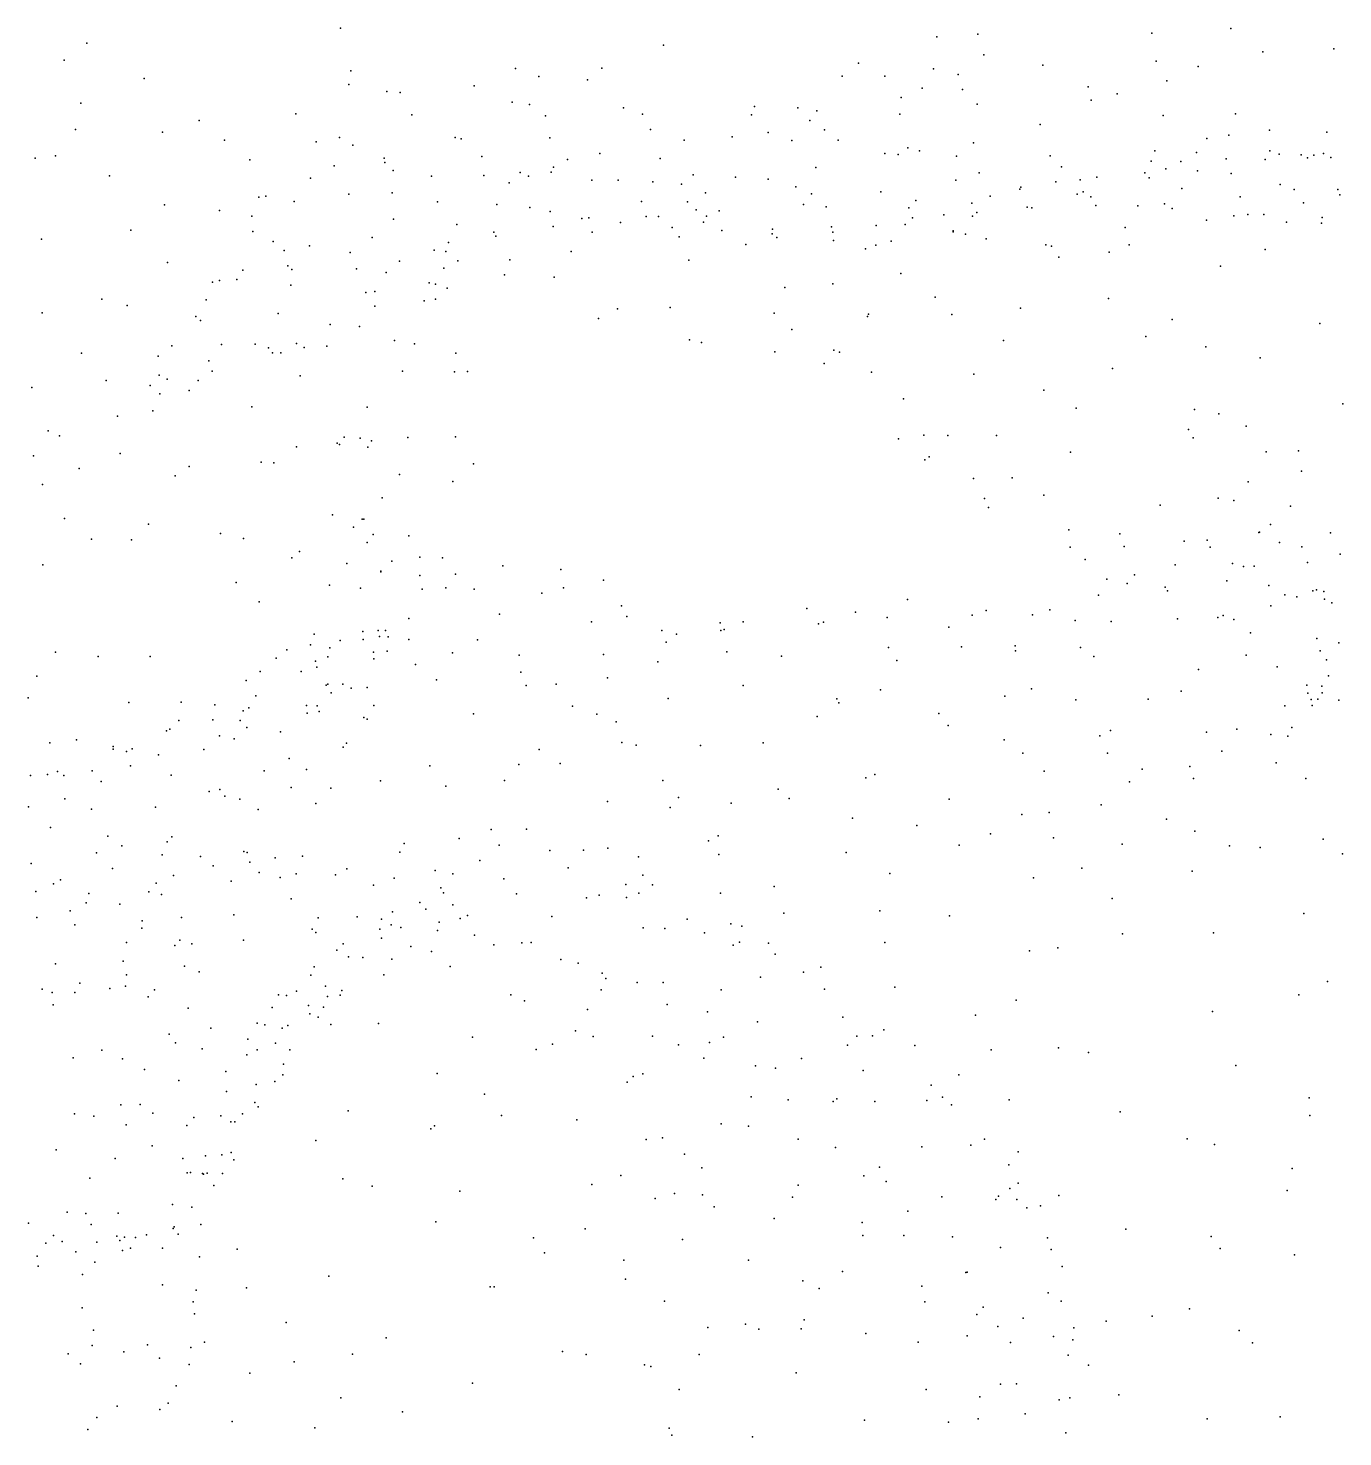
# Model space of a CAD drawing. Header units: metres. Extents: x -25 to 25, y -27.8 to 27.8.
# Drawn here: x -0.19 to 3.051, y 20.86 to 24.333 of the extents above; entities that cross this region are included whole.
import ezdxf

# ---------------------------------------------------------------- set-up
doc = ezdxf.new("R2010")
doc.units = ezdxf.units.M

msp = doc.modelspace()

# ---------------------------------------------------------------- linework, layer by layer
for p in [(0.5801, 24.3331, 2.8455), (2.151, 24.318, 1.2012), (2.5805, 24.3211, -3.008), (2.7751, 24.332, 3.1676), (-0.0454, 24.2965, 3.0399), (1.3764, 24.2911, -2.3074), (2.0501, 24.3117, 1.0587), (3.0292, 24.282, 2.9768), (-0.1013, 24.2544, 3.1863), (1.8569, 24.2465, 0.9123), (2.1656, 24.2671, 3.2826), (2.5911, 24.2519, 3.2112), (2.854, 24.2746, -3.1363), (0.096, 24.2089, 3.0471), (0.6055, 24.2281, -1.8521), (1.0109, 24.2338, 0.427), (1.069, 24.2138, 2.635), (1.2244, 24.2344, 2.6838), (1.817, 24.2146, 3.1164), (1.9215, 24.2149, 1.1784), (2.042, 24.233, 1.3242), (2.1026, 24.219, -2.8311), (2.3112, 24.2419, 0.9891), (2.6943, 24.2384, -3.1048), (0.6007, 24.1942, 2.7292), (0.694, 24.1768, 0.6732), (0.7268, 24.1749, 0.3918), (0.9091, 24.191, 2.6319), (1.1885, 24.2058, 0.6147), (2.0139, 24.1855, 3.1806), (2.1133, 24.1817, 1.4777), (2.4235, 24.1886, -3.0442), (2.6169, 24.2033, 1.1944), (-0.0601, 24.1481, 3.3216), (1.0032, 24.151, 0.793), (1.0461, 24.1446, 0.2937), (1.6007, 24.1396, 0.9131), (1.9618, 24.1619, 0.7493), (2.1491, 24.1461, 0.7768), (2.4305, 24.1559, 3.1945), (2.4946, 24.1712, 0.9597), (0.2314, 24.1053, -1.7654), (0.4693, 24.1216, -1.7954), (0.7554, 24.1195, 0.867), (1.0855, 24.1167, -2.0848), (1.2774, 24.1364, 0.76), (1.3243, 24.1213, -2.2521), (1.5934, 24.1193, -2.391), (1.7071, 24.1367, 1.0374), (1.7366, 24.1058, 2.9052), (1.7543, 24.1294, 0.6774), (1.9585, 24.1209, 1.4322), (2.6081, 24.1177, 1.4185), (2.7865, 24.1221, 1.0695), (-0.0738, 24.0835, 3.4676), (0.1413, 24.0767, 3.2329), (1.3442, 24.083, 2.555), (1.6338, 24.0757, 2.7521), (1.7727, 24.0824, -2.5275), (2.3047, 24.0956, 0.7652), (2.7703, 24.0696, -3.2032), (2.8702, 24.0819, 0.9313), (3.0117, 24.0764, 0.821), (0.2942, 24.0571, 3.0179), (0.5202, 24.0525, 0.5128), (0.5771, 24.0638, 0.8218), (0.6104, 24.0448, 0.2257), (0.8625, 24.0633, -1.88), (0.8771, 24.0599, 0.963), (1.0962, 24.0629, 2.4532), (1.4271, 24.0573, 0.9652), (1.5451, 24.0655, 0.5339), (1.6922, 24.0558, 1.1948), (1.8068, 24.0572, 1.3753), (1.9788, 24.0378, 0.5597), (2.1408, 24.05, 0.6432), (2.7158, 24.061, 0.7858), (-0.1726, 24.0124, -1.66), (-0.1228, 24.0186, 3.602), (0.3566, 24.0082, -1.7315), (0.6873, 24.0124, -1.7435), (0.6888, 24.0023, 1.0295), (0.928, 24.0167, -0.0038), (1.1396, 24.0092, 1.0309), (1.219, 24.0245, 0.2527), (1.3678, 24.0115, 2.416), (1.9215, 24.0241, 1.5993), (1.9544, 24.0217, 2.9433), (2.0073, 24.0308, -2.8451), (2.0983, 24.0172, 1.7454), (2.3297, 24.018, -3.0905), (2.5783, 24.0054, -3.1774), (2.5872, 24.0308, 1.5917), (2.6514, 24.0041, -0.035), (2.69, 24.0262, -0.2119), (2.7637, 24.0109, 0.083), (2.8595, 24.0097, 2.8427), (2.8709, 24.031, 0.5873), (2.8938, 24.0223, -0.0985), (2.9487, 24.0207, 0.4307), (2.9639, 24.0138, 2.727), (2.9794, 24.0199, 0.1058), (3.0037, 24.0239, 1.0916), (3.0211, 24.0141, 0.2629), (0.0103, 23.969, 3.535), (0.5638, 23.9941, 2.7269), (0.7094, 23.9818, 2.5544), (0.8042, 23.9679, 1.1515), (0.9332, 23.97, 2.3355), (1.023, 23.977, -0.2189), (1.0432, 23.9686, -0.3893), (1.0988, 23.9779, 2.2888), (1.1047, 23.99, 0.0305), (1.4493, 23.9718, 1.2021), (1.5533, 23.9656, 1.3287), (1.7521, 23.9892, 2.6707), (2.1544, 23.9763, -2.9979), (2.3576, 23.9912, 0.5716), (2.4444, 23.9659, -0.1228), (2.5625, 23.9761, -0.3863), (2.5733, 23.9645, 0.2421), (2.6144, 23.9861, 2.9867), (2.6929, 23.9816, 0.4489), (2.776, 23.9745, 1.5057), (0.5062, 23.9631, -1.7009), (0.9958, 23.9514, 1.1857), (1.1995, 23.9582, -0.6307), (1.2643, 23.9582, 1.1776), (1.3501, 23.9544, 2.2185), (1.4209, 23.9488, -2.2383), (1.6339, 23.9607, 1.4905), (1.7021, 23.9419, -2.4518), (2.0966, 23.9584, 1.9178), (2.255, 23.9363, 2.9542), (2.2575, 23.9408, 1.9519), (2.3434, 23.9543, -0.3005), (2.4033, 23.9593, 0.4212), (2.6541, 23.9377, 1.8084), (2.8964, 23.9476, 1.3945), (2.9307, 23.935, 2.5079), (3.039, 23.9356, 2.3534), (0.146, 23.8975, 3.4774), (0.3785, 23.9166, 3.0905), (0.3954, 23.9187, 0.4315), (0.4653, 23.9057, 0.7972), (0.6007, 23.9242, -0.0207), (0.7072, 23.9274, -0.1472), (0.8192, 23.9053, -0.3534), (0.9649, 23.8986, -0.6683), (1.3221, 23.9055, -0.4973), (1.4356, 23.9046, 2.0726), (1.4794, 23.9271, 0.3133), (1.7211, 23.8987, 2.0049), (1.7409, 23.9243, 2.4017), (1.912, 23.9295, 1.9486), (1.998, 23.9079, 0.3443), (2.1362, 23.9013, -0.6238), (2.1812, 23.9187, 0.3162), (2.3962, 23.924, 0.0675), (2.4107, 23.9296, 2.9551), (2.4297, 23.9172, -0.502), (2.4424, 23.8955, 2.021), (2.5458, 23.8954, 2.8796), (2.6117, 23.9004, 1.9551), (2.7976, 23.917, 2.7185), (2.9543, 23.9026, -0.2906), (3.044, 23.9225, -3.376), (0.2816, 23.8833, 3.3068), (0.3609, 23.8692, -1.6397), (0.7102, 23.8624, 1.2239), (1.0469, 23.8909, 2.094), (1.0969, 23.8808, -0.7829), (1.1752, 23.8635, 1.4335), (1.192, 23.8654, -2.0128), (1.3333, 23.8687, -0.7511), (1.3639, 23.8688, 0.0574), (1.4565, 23.8852, 1.5538), (1.4822, 23.8698, -0.6376), (1.5134, 23.883, 1.8021), (1.7769, 23.8924, 2.2262), (1.9809, 23.8902, 2.648), (1.9903, 23.8651, -0.7062), (2.0676, 23.8728, -0.4375), (2.1382, 23.8697, -0.2715), (2.1483, 23.879, 2.098), (2.2726, 23.8916, -0.0834), (2.2845, 23.8902, -0.6676), (2.6302, 23.8887, -0.4986), (2.7819, 23.8704, 2.566), (2.8165, 23.8741, 2.2846), (2.8563, 23.8733, 1.8991), (2.9997, 23.8665, 2.1224), (0.0632, 23.8348, -1.6189), (0.3637, 23.8315, 0.1872), (0.8665, 23.8494, 1.4201), (0.958, 23.83, 1.9292), (1.1043, 23.844, 1.8105), (1.2004, 23.83, -0.9224), (1.2704, 23.8543, 1.5702), (1.3975, 23.8415, -0.2246), (1.4744, 23.8547, -0.4439), (1.5203, 23.8341, 0.1455), (1.6443, 23.826, -0.7187), (1.6445, 23.8378, -2.3072), (1.7907, 23.8429, -0.6461), (1.7936, 23.8304, -2.5542), (1.9004, 23.8464, -0.5281), (1.9722, 23.8491, -2.8525), (2.0902, 23.8337, -2.9742), (2.0904, 23.8311, -0.0712), (2.1208, 23.8256, 2.3587), (2.5142, 23.8418, 2.1541), (2.7149, 23.8598, 2.1165), (2.9125, 23.8544, 1.6903), (2.9981, 23.8524, 1.4889), (-0.157, 23.8131, -1.5846), (0.414, 23.8071, 0.5843), (0.5032, 23.7961, 2.9958), (0.6575, 23.8167, 2.73), (0.8457, 23.8045, 1.606), (0.963, 23.82, -0.8703), (1.4149, 23.8188, -2.1262), (1.5795, 23.8, -0.8594), (1.6556, 23.8171, -0.4127), (1.7953, 23.8096, -0.8483), (1.8998, 23.7979, -0.1699), (1.9373, 23.8077, 0.0676), (2.1715, 23.8133, 2.5483), (2.3189, 23.7987, -3.1308), (2.3331, 23.7953, 2.4501), (2.5241, 23.7987, 2.6054), (0.4408, 23.7847, 3.1474), (0.6034, 23.7797, -0.3756), (0.7256, 23.7589, 1.5119), (0.8105, 23.7861, 2.4183), (0.8393, 23.7821, -0.7824), (0.8689, 23.7596, -1.5072), (0.9972, 23.762, -1.0924), (1.1483, 23.7822, -1.8778), (1.4388, 23.7608, -0.9653), (1.8742, 23.7894, -2.695), (2.3511, 23.7686, -0.8553), (2.475, 23.7806, -0.7302), (2.8593, 23.7878, -0.4675), (0.1533, 23.7556, 3.6746), (0.3394, 23.7365, -0.0432), (0.4496, 23.7471, 0.7495), (0.4602, 23.7378, -1.5222), (0.6189, 23.7401, -1.459), (0.6922, 23.7308, -0.654), (0.8349, 23.7417, 2.0951), (0.984, 23.7249, -1.3745), (1.9612, 23.7286, -1.0473), (2.7491, 23.7466, -3.2981), (0.2641, 23.7065, 3.575), (0.2815, 23.7113, 0.2544), (0.3245, 23.7133, 0.4528), (0.4577, 23.6998, -0.3145), (0.7982, 23.7055, -0.9901), (0.8143, 23.7018, -1.2741), (0.8427, 23.6921, 2.2608), (1.107, 23.7189, -1.7394), (1.6753, 23.6937, -2.2262), (1.7938, 23.7029, -1.0547), (-0.0088, 23.6653, 3.9243), (0.249, 23.6631, -1.4912), (0.6426, 23.6812, 2.8668), (0.6646, 23.6842, 1.3776), (0.7858, 23.6607, 2.5758), (0.814, 23.665, 1.9558), (2.0459, 23.6696, -2.9287), (2.4729, 23.6664, -0.9368), (-0.1554, 23.6313, 4.0284), (0.0539, 23.6492, -1.4724), (0.2234, 23.6225, 0.0195), (0.4265, 23.6295, -0.48), (0.6648, 23.6481, -0.8876), (1.2161, 23.6175, -1.5876), (1.2631, 23.6408, -1.2498), (1.3922, 23.644, -1.9013), (1.6493, 23.6304, -1.169), (1.8793, 23.6222, -1.211), (1.8816, 23.628, -2.6558), (2.0874, 23.6274, -1.2101), (2.256, 23.6427, -1.1707), (0.235, 23.6126, 3.7579), (0.5543, 23.6025, -1.2687), (0.6268, 23.5978, 1.2332), (1.6922, 23.5898, -2.0818), (2.6301, 23.6149, -0.8346), (2.9945, 23.6051, -0.4748), (0.1643, 23.5497, -1.3086), (0.2864, 23.5531, -0.3981), (0.3694, 23.5541, 3.6215), (0.4711, 23.5557, -0.7961), (0.5465, 23.549, 3.1276), (0.7131, 23.5632, 1.6875), (0.7625, 23.5547, 1.8502), (1.44, 23.5649, -1.4063), (1.47, 23.5578, -1.6754), (2.2146, 23.5632, -1.3311), (2.565, 23.5729, -3.2018), (-0.0585, 23.5319, -1.3219), (0.1303, 23.5246, 3.9696), (0.2549, 23.5129, 0.3116), (0.402, 23.5453, -1.1742), (0.4123, 23.5328, 0.5896), (0.4329, 23.5323, -0.9623), (0.4905, 23.5454, 0.7563), (0.8644, 23.5319, 2.5082), (1.6506, 23.5354, -1.7766), (1.7962, 23.5393, -1.4472), (1.8098, 23.534, -2.2638), (2.7136, 23.5472, -3.2802), (2.8476, 23.5207, -0.724), (0.2638, 23.4871, 3.8931), (0.7323, 23.4876, 2.8152), (0.8609, 23.4862, 2.086), (0.8928, 23.4863, 2.2533), (1.7721, 23.506, -1.9058), (1.8893, 23.485, -2.5352), (2.1412, 23.4804, -2.9381), (2.4832, 23.4939, -1.3555), (-0.181, 23.447, -1.2728), (0.0017, 23.4646, 4.0898), (0.1106, 23.4523, -0.0836), (0.1324, 23.4772, -0.2395), (0.1526, 23.4678, -1.1255), (0.2291, 23.4648, -0.6664), (0.4803, 23.4756, 3.4794), (0.1343, 23.4314, -0.5145), (0.2068, 23.4396, -0.8695), (1.9676, 23.4194, -1.7911), (2.314, 23.4404, -1.4978), (0.0301, 23.3768, -0.8425), (0.1173, 23.39, 0.0882), (0.3615, 23.3993, 0.5054), (0.6454, 23.3983, 1.2645), (2.3935, 23.3963, -3.0637), (2.685, 23.3928, -1.292), (2.7449, 23.3825, -1.1351), (3.051, 23.4073, -0.5042), (-0.1406, 23.3407, -0.9421), (2.6706, 23.3439, -1.4564), (2.8128, 23.352, -3.3267), (-0.1132, 23.3277, 4.2442), (0.5712, 23.3097, 3.3697), (0.5771, 23.3064, 0.8227), (0.5888, 23.3249, 3.2064), (0.6287, 23.3223, 0.9735), (0.6566, 23.3155, 1.1317), (0.746, 23.3237, 2.8214), (0.8632, 23.3258, 2.0557), (1.9556, 23.321, -2.3015), (2.0178, 23.3298, -1.9831), (2.0771, 23.3289, -2.7273), (2.1969, 23.3286, -1.7504), (2.6823, 23.3233, -3.1994), (-0.1774, 23.2783, -0.764), (0.0368, 23.2841, -0.0642), (0.4711, 23.3008, 3.8709), (0.6469, 23.3, 1.4199), (2.0308, 23.2759, -2.5197), (2.3793, 23.2881, -1.6964), (2.8624, 23.2889, -1.011), (2.9414, 23.2914, -3.4248), (-0.0647, 23.2471, -0.3837), (0.2071, 23.252, 0.3149), (0.3844, 23.2631, 3.9982), (0.4153, 23.2617, 0.5683), (0.9074, 23.259, 2.3311), (2.0205, 23.2687, -2.1387), (2.9488, 23.2405, -0.8208), (-0.1547, 23.2079, -0.5891), (0.1725, 23.2293, 4.1746), (0.7255, 23.2327, 1.8078), (0.8564, 23.2156, 2.5956), (2.1402, 23.2231, -2.0201), (2.2354, 23.2243, -1.8777), (2.8174, 23.2149, -1.4298), (0.6829, 23.1755, 2.9398), (2.1677, 23.1735, -2.5247), (2.3139, 23.1817, -2.7957), (2.7435, 23.1746, -3.1909), (2.7826, 23.1689, -1.6056), (0.56, 23.1335, 3.8858), (2.1771, 23.1514, -2.2772), (2.6009, 23.1572, -3.0232), (2.9224, 23.1548, -1.0947), (-0.1003, 23.1245, -0.2492), (0.1063, 23.1102, 0.2701), (0.6115, 23.1024, 1.5493), (0.6333, 23.1226, 1.378), (0.6373, 23.1228, 3.1694), (2.3758, 23.0966, -2.6528), (2.8727, 23.1095, -3.313), (-0.0339, 23.073, 0.0269), (0.0647, 23.0716, 4.2886), (0.2837, 23.0871, 0.4656), (0.3404, 23.0748, 4.1555), (0.6459, 23.0646, 1.7438), (0.6602, 23.0846, 1.1125), (0.7485, 23.0816, 1.9327), (2.5013, 23.0867, -2.7947), (2.6602, 23.0679, -1.9625), (2.7163, 23.0711, 0.7897), (2.8437, 23.0895, -1.7908), (2.8458, 23.0907, 0.9256), (2.895, 23.0654, 0.59), (3.0209, 23.0887, -0.7276), (0.4596, 23.0275, 4.0579), (0.4788, 23.0428, 0.6793), (0.7756, 23.0287, 2.6248), (0.8313, 23.0271, 2.249), (2.3786, 23.0533, -2.2371), (2.512, 23.0551, -2.0527), (2.7238, 23.0536, 1.1006), (2.9499, 23.054, -1.5528), (3.0441, 23.0366, -3.4191), (-0.1544, 23.0102, 4.4071), (0.5952, 23.0131, 0.8896), (0.6791, 22.9944, 3.4733), (0.6794, 22.993, 3.6407), (0.7063, 23.0193, 2.788), (0.9799, 23.0076, -0.3691), (1.1229, 22.9982, -0.6279), (2.4156, 23.0233, -2.4347), (2.6374, 23.01, 0.5848), (2.7789, 23.0134, 1.2415), (2.8062, 23.006, 0.4453), (2.8323, 23.0063, -3.1755), (2.9639, 23.0154, -1.3378), (0.3224, 22.9664, 0.5561), (0.5527, 22.96, 1.6359), (0.7752, 22.984, 2.1121), (0.863, 22.987, -0.4924), (1.2279, 22.9723, -0.3714), (2.4694, 22.9742, 0.909), (2.5189, 22.964, 1.088), (2.5375, 22.985, -2.2744), (2.765, 22.9702, -3.0164), (2.8686, 22.9592, 1.3649), (0.6295, 22.9521, 3.067), (0.7813, 22.9502, -0.6489), (0.8397, 22.9532, -0.2977), (0.909, 22.95, -0.7532), (1.0762, 22.9402, -0.8184), (1.1294, 22.9535, -0.2083), (1.9779, 22.9241, 0.3605), (2.449, 22.9348, 0.5798), (2.613, 22.9545, -2.4559), (2.6185, 22.9462, 1.2541), (2.9078, 22.9359, 0.3221), (2.9372, 22.9314, -2.0477), (2.9769, 22.9459, -3.2904), (2.9862, 22.9484, -1.1466), (3.0043, 22.9442, -1.8211), (3.0056, 22.9253, -0.9249), (0.3797, 22.9186, 4.1554), (0.972, 22.888, -0.9293), (1.2728, 22.9089, -0.7784), (1.7299, 22.9024, 0.2059), (1.8498, 22.8931, 0.1081), (2.1719, 22.8975, 0.4989), (2.3284, 22.8988, 0.8687), (2.8731, 22.9085, -2.1913), (3.0237, 22.9166, -1.6686), (0.7483, 22.8773, -0.7889), (1.1989, 22.8694, -0.953), (1.2859, 22.8822, -0.1486), (1.5155, 22.8666, -0.1468), (1.5725, 22.8691, 0.4652), (1.7587, 22.8641, 0.7511), (1.7709, 22.8684, -0.0369), (1.9272, 22.88, 0.7265), (2.0794, 22.8564, 0.816), (2.137, 22.8859, 0.3455), (2.286, 22.887, 0.6139), (2.3911, 22.8725, 1.0996), (2.4798, 22.87, 0.3914), (2.6434, 22.8769, 0.3221), (2.7432, 22.8799, 1.4262), (2.7558, 22.8853, -2.5264), (2.7821, 22.8754, -2.8382), (0.5148, 22.8386, 0.9024), (0.5791, 22.8235, -1.6555), (0.6349, 22.8459, 2.8464), (0.6357, 22.8255, -0.2751), (0.6727, 22.8478, 2.0675), (0.676, 22.8334, 2.569), (0.6904, 22.8481, 3.5543), (0.6975, 22.8322, 2.4126), (0.7483, 22.8262, -1.768), (0.9172, 22.8249, -0.0306), (1.372, 22.8482, -0.0049), (1.3829, 22.8195, 0.2142), (1.4083, 22.839, -0.866), (1.5174, 22.8481, -0.5219), (1.5257, 22.8505, 0.0919), (2.8236, 22.8419, 0.22), (2.987, 22.8286, 0.1278), (-0.1225, 22.7947, 0.324), (-0.0179, 22.7842, 0.4556), (0.1109, 22.7843, 4.2935), (0.4476, 22.8002, 1.7611), (0.5057, 22.8128, 1.2859), (0.5536, 22.8056, -1.9519), (0.6613, 22.7946, 3.3382), (0.6947, 22.797, -0.9428), (0.8562, 22.7932, -1.6261), (1.0204, 22.7874, -1.1819), (1.2286, 22.7887, -1.1082), (1.5327, 22.7955, 0.748), (1.667, 22.7848, -0.4397), (1.9306, 22.8061, -0.1778), (2.111, 22.8077, -0.0348), (2.2432, 22.8101, 1.0256), (2.2438, 22.7976, 0.0808), (2.4044, 22.8061, 0.2125), (2.4374, 22.7843, 1.3038), (2.8127, 22.7869, 1.5296), (2.9952, 22.7982, -3.1557), (3.0412, 22.8174, -2.0535), (0.4214, 22.7798, 1.4241), (0.5185, 22.7722, -0.5563), (0.5215, 22.7574, -0.3593), (0.5482, 22.7832, 1.9137), (0.6619, 22.7783, -1.3922), (0.7644, 22.7639, -0.0306), (1.3623, 22.7709, 0.4432), (1.9514, 22.7744, 0.9758), (2.6953, 22.7519, 0.1484), (2.8894, 22.7587, -2.7423), (3.0106, 22.7759, -0.641), (-0.1685, 22.7352, 4.459), (0.3475, 22.7248, -1.9845), (0.3817, 22.7472, -1.5032), (0.4829, 22.7471, 1.045), (0.5488, 22.7159, 2.0776), (0.5856, 22.7159, 3.0808), (0.8162, 22.7266, -2.1507), (1.0246, 22.7451, -1.7335), (1.1112, 22.7155, -1.356), (1.2384, 22.7316, 0.2742), (3.0156, 22.7366, -2.3307), (-0.1902, 22.6823, 0.4136), (0.3711, 22.6871, 1.8532), (0.5448, 22.7136, 3.9489), (0.5565, 22.6946, 2.9085), (0.6059, 22.7061, -1.066), (0.6458, 22.7077, 3.7379), (1.0379, 22.7121, -1.514), (1.388, 22.6801, 0.7797), (1.5724, 22.7123, 0.9345), (1.8032, 22.6796, 1.0665), (1.9113, 22.7014, -0.3806), (2.2178, 22.686, -0.1769), (2.2838, 22.704, 1.2145), (2.6528, 22.6981, 1.5421), (2.9622, 22.7131, -2.5306), (2.9645, 22.6932, 1.6231), (2.9989, 22.7106, -0.1402), (3.0003, 22.6946, -1.3386), (0.0582, 22.6702, 0.6424), (0.1872, 22.671, 0.73), (0.2698, 22.665, 1.4393), (0.3401, 22.6503, 0.9035), (0.3539, 22.6572, -2.1307), (0.4961, 22.6632, -0.9468), (0.5227, 22.6625, 2.5812), (0.5276, 22.6487, -0.1554), (0.6618, 22.663, 3.5576), (1.1517, 22.6617, -1.6156), (1.8088, 22.6701, -0.5266), (2.3931, 22.6769, -0.0167), (2.5709, 22.6785, 0.0621), (2.9081, 22.6619, 0.0007), (2.9731, 22.6782, -0.9839), (2.9758, 22.6631, -1.1577), (2.9893, 22.6789, -0.3614), (3.0412, 22.6766, -3.0317), (0.1811, 22.6262, 1.774), (0.2647, 22.6274, -1.3937), (0.3322, 22.626, 1.2339), (0.4978, 22.6446, 2.2616), (0.6376, 22.6335, 3.3959), (0.6454, 22.6294, -0.0138), (0.9077, 22.6428, -2.2493), (1.2115, 22.6414, 0.4392), (1.2592, 22.6226, 0.6507), (1.7547, 22.6363, -0.7018), (2.0551, 22.643, -0.3837), (2.0776, 22.6134, 1.1777), (-0.0712, 22.5787, 0.7087), (0.1505, 22.6006, -1.514), (0.1591, 22.6046, -1.9576), (0.2811, 22.5884, 4.1564), (0.318, 22.5812, -1.166), (0.3491, 22.6092, 1.0807), (0.4322, 22.5978, -0.3157), (2.2162, 22.5785, -0.4019), (2.4518, 22.5885, 1.4688), (2.4781, 22.6011, -0.1215), (2.715, 22.597, -0.0783), (2.79, 22.6048, 1.632), (2.8739, 22.5913, -0.2651), (2.9155, 22.5878, -0.816), (2.925, 22.6089, -0.6577), (-0.137, 22.571, 1.53), (0.019, 22.5556, 1.849), (0.0195, 22.5623, 4.3487), (0.0519, 22.5496, -1.7103), (0.0664, 22.5566, 0.8243), (0.1311, 22.5413, 4.2402), (0.2428, 22.5543, -2.1715), (0.5861, 22.5605, 3.7149), (0.5944, 22.5706, -2.3884), (1.07, 22.5549, -2.2971), (1.2734, 22.5721, -1.7763), (1.3089, 22.5656, -1.4464), (1.4674, 22.5647, 1.0063), (1.6221, 22.5707, 1.1126), (2.262, 22.5454, 1.3303), (2.4706, 22.5457, -0.3235), (2.7526, 22.5507, -0.3541), (0.062, 22.5142, 1.1572), (0.4531, 22.5323, 2.7527), (0.7998, 22.5142, 0.1712), (1.0198, 22.5174, 0.3329), (1.1218, 22.5204, 0.5175), (2.5559, 22.5058, -0.5231), (2.6737, 22.5124, -0.6261), (2.8868, 22.522, -1.0674), (-0.1847, 22.4907, 0.9002), (-0.1427, 22.4929, 1.2018), (-0.1177, 22.5006, 2.0232), (-0.102, 22.4903, 4.45), (-0.0322, 22.5024, 0.9821), (-0.0099, 22.4755, 2.1591), (0.1622, 22.4912, 2.1868), (0.3917, 22.5021, 3.9905), (0.4956, 22.5056, 2.9893), (0.6784, 22.4776, -2.502), (0.9843, 22.4786, -2.4474), (1.3747, 22.478, -1.574), (1.8752, 22.4851, -0.8027), (1.8971, 22.4934, 1.2301), (2.3149, 22.5014, -0.5463), (2.5252, 22.475, -0.697), (2.6831, 22.4828, -0.7801), (2.9596, 22.4835, -1.4019), (0.2564, 22.4508, -2.3491), (0.282, 22.4563, 2.5637), (0.2949, 22.4397, -0.5965), (0.4579, 22.4606, -2.4714), (0.5563, 22.4593, 3.5321), (0.8392, 22.4639, -2.5024), (1.659, 22.4572, -1.1558), (-0.1895, 22.4134, -1.9363), (-0.0999, 22.4326, 2.306), (-0.0341, 22.4078, -1.9986), (0.1238, 22.4121, 2.4496), (0.3313, 22.4323, -0.4115), (0.3769, 22.4068, 2.8203), (0.519, 22.4212, 3.3173), (1.2381, 22.4262, 0.9171), (1.3926, 22.4114, -2.0857), (1.4132, 22.4361, -1.7399), (1.5427, 22.4225, -1.3276), (1.6857, 22.4337, 1.2259), (2.0804, 22.4321, -0.7273), (2.4555, 22.4186, 1.538), (1.8424, 22.3857, -1.0245), (2.0009, 22.3676, 1.3), (2.2599, 22.3942, -0.8639), (2.3274, 22.3995, 1.4491), (2.6166, 22.383, 1.6286), (-0.1349, 22.3621, 2.4563), (0.006, 22.341, -2.1923), (0.1641, 22.3396, 2.6354), (0.8722, 22.3355, 2.2588), (0.951, 22.3573, 0.4851), (1.0383, 22.3583, 2.1279), (1.5108, 22.3415, -1.4582), (2.1824, 22.3465, 1.393), (2.3373, 22.3367, -1.0457), (2.6863, 22.3536, -1.1467), (3.0022, 22.3332, -1.5717), (-0.0217, 22.2999, 4.4038), (0.041, 22.3173, -1.1944), (0.1525, 22.3268, -0.9192), (0.3414, 22.3033, -2.8197), (0.3497, 22.3003, 3.8562), (0.7258, 22.3018, 2.1838), (0.7371, 22.3228, 0.232), (0.9706, 22.3191, 1.9108), (1.0959, 22.3058, 2.3894), (1.1787, 22.3062, 1.9344), (1.2392, 22.311, 1.1023), (1.4869, 22.3294, -1.8487), (1.8265, 22.3009, 1.2966), (2.1055, 22.3188, -1.0033), (2.5072, 22.3216, -1.1379), (2.7719, 22.3169, 1.688), (2.8473, 22.3128, -1.3509), (3.0501, 22.2977, 1.7203), (-0.1825, 22.2737, -2.5689), (0.1398, 22.2948, 4.1426), (0.2344, 22.2907, -2.661), (0.2658, 22.2677, -0.3904), (0.3561, 22.277, -0.2084), (0.4184, 22.2878, 3.2489), (0.4858, 22.2914, -2.936), (0.9233, 22.2813, 0.6418), (1.1412, 22.263, -2.531), (1.3145, 22.2902, -2.3516), (1.5129, 22.2957, -1.654), (-0.1105, 22.2335, -2.3791), (0.0173, 22.2615, 2.6737), (0.1678, 22.2439, -0.6413), (0.3102, 22.23, 3.0848), (0.3792, 22.2512, -3.0598), (0.4314, 22.2388, 3.6237), (0.4703, 22.2479, -0.0168), (0.5676, 22.2459, -3.0668), (0.5957, 22.2602, 0.12), (0.7121, 22.2374, -2.9557), (0.813, 22.2559, -2.7842), (0.8571, 22.248, 2.4729), (0.9825, 22.2354, 1.0574), (1.3253, 22.245, 1.9848), (1.9342, 22.2489, -1.1627), (2.2886, 22.2385, -1.1806), (2.4079, 22.2617, 1.5321), (2.6796, 22.255, -1.2861), (-0.1716, 22.2042, 4.5972), (-0.1279, 22.2238, -1.6018), (-0.0405, 22.1995, -2.7161), (0.1069, 22.204, -0.8105), (0.1257, 22.2248, -2.8615), (0.1381, 22.1969, 2.8486), (0.6613, 22.2204, 1.9864), (0.8274, 22.2133, 1.7764), (0.8334, 22.2015, 0.7837), (1.0135, 22.1984, 1.2604), (1.2177, 22.1953, 1.6304), (1.2831, 22.2218, 1.8313), (1.3154, 22.2008, 1.3037), (1.3493, 22.2209, 2.3643), (1.5171, 22.2006, 1.3134), (1.6486, 22.2165, -1.4064), (-0.0472, 22.1767, -1.1789), (0.0355, 22.1732, -0.9502), (0.4581, 22.1862, -3.3245), (0.7751, 22.1775, 0.9944), (0.79, 22.1613, 3.6441), (0.8567, 22.1717, 2.6439), (1.1863, 22.1892, 1.41), (1.285, 22.1898, 2.5238), (2.482, 22.1873, -1.3102), (-0.1686, 22.1406, -2.9212), (-0.0869, 22.1565, -1.3375), (0.0905, 22.1321, 4.1937), (0.1876, 22.1408, 3.0569), (0.3168, 22.147, 3.25), (0.5251, 22.1398, 2.0851), (0.6206, 22.1423, 3.7542), (0.6813, 22.1363, -3.3894), (0.7082, 22.154, 3.4626), (0.8234, 22.129, 1.3994), (0.8749, 22.1379, 3.499), (0.8926, 22.1457, -3.0219), (1.1009, 22.1425, 2.7379), (1.4349, 22.1367, 1.4964), (1.5424, 22.1245, 1.8838), (1.6731, 22.1507, 1.3816), (1.9095, 22.1571, -1.3095), (2.0815, 22.1447, -1.3099), (2.955, 22.1501, -1.5463), (-0.0749, 22.1227, -3.0609), (0.0899, 22.1141, -3.3103), (0.5096, 22.1119, 0.0731), (0.5188, 22.1038, 2.3839), (0.6771, 22.1119, 1.7365), (0.6806, 22.0896, 2.64), (0.7048, 22.1222, 0.7423), (0.7282, 22.1154, 1.2091), (0.819, 22.1081, 3.3223), (0.9104, 22.0967, 3.7986), (1.326, 22.1146, -2.4226), (1.3796, 22.1134, 2.6264), (1.4769, 22.103, 2.4865), (1.569, 22.1187, -1.9723), (2.5082, 22.1002, 1.5855), (2.7318, 22.1029, -1.45), (0.0522, 22.0787, 3.0159), (0.1711, 22.071, 4.0403), (0.1837, 22.0849, 3.2035), (0.2134, 22.0751, -3.4737), (0.3407, 22.0842, 3.7788), (0.5709, 22.0596, 3.2943), (0.5864, 22.0751, -3.5364), (0.7536, 22.0687, 3.9276), (0.8041, 22.0566, 2.8899), (0.958, 22.0734, 3.1038), (1.0266, 22.0776, 3.2896), (1.0498, 22.0786, -2.86), (1.548, 22.0718, -2.1179), (1.5637, 22.0796, 2.3529), (1.6351, 22.077, 2.0073), (1.922, 22.079, 1.4079), (2.2782, 22.0586, -1.436), (2.3483, 22.0655, 1.4991), (-0.1228, 22.0264, -3.2384), (0.0441, 22.033, 4.3676), (0.1952, 22.0201, -0.3774), (0.5999, 22.0438, 0.8468), (0.6347, 22.042, 0.6182), (0.7066, 22.0378, 3.1174), (1.1234, 22.0366, 3.6886), (1.166, 22.0277, 3.1346), (1.6511, 22.0499, 1.5071), (0.0524, 21.9993, -3.4757), (0.2314, 22.0067, 3.3694), (0.5069, 21.998, -3.6603), (0.5145, 22.019, 1.8312), (0.6863, 21.9992, -3.6264), (0.85, 22.0193, -3.466), (1.2247, 22.0031, 3.4016), (1.234, 21.9904, 3.5738), (1.6149, 21.993, 2.566), (1.7211, 22.0053, 1.8548), (1.7644, 22.0178, -1.5517), (-0.1561, 21.9638, -1.0362), (-0.1308, 21.9551, 4.6457), (-0.0752, 21.9553, -0.8722), (-0.0625, 21.9786, 3.118), (0.0115, 21.9656, -0.6807), (0.05, 21.9709, 3.2528), (0.1215, 21.9618, -0.5028), (0.427, 21.9501, 3.9459), (0.4712, 21.9587, 3.2183), (0.5427, 21.9714, 1.1581), (0.5832, 21.9607, 2.7786), (0.9994, 21.9501, 4.0186), (1.2222, 21.9617, 3.7971), (1.3113, 21.9801, 3.1857), (1.3756, 21.98, 3.0243), (1.5184, 21.962, 2.8267), (1.7734, 21.9634, 2.0572), (1.9469, 21.9685, -1.5504), (3.0132, 21.9828, 1.7008), (-0.1283, 21.9249, -3.4286), (0.106, 21.9446, 4.1625), (0.2045, 21.917, -3.6825), (0.4114, 21.9186, -0.0075), (0.4463, 21.9485, 2.4855), (0.5009, 21.9236, 0.8075), (0.5382, 21.9193, 1.34), (0.548, 21.9454, 1.6278), (0.5793, 21.949, 4.0306), (1.0333, 21.9352, -3.3536), (1.3853, 21.9262, 3.4165), (2.2455, 21.9368, -1.5759), (2.9428, 21.9495, -1.5871), (0.5044, 21.9032, 0.1579), (0.5248, 21.8949, 0.6036), (1.1887, 21.9138, -2.8532), (1.4846, 21.9076, -2.2917), (1.6077, 21.883, 2.9457), (1.8182, 21.8948, -1.6955), (2.145, 21.8994, 1.4608), (2.7301, 21.9086, 1.6314), (0.1578, 21.8525, 3.4281), (0.2603, 21.8675, -0.2158), (0.3746, 21.8798, 1.9725), (0.3933, 21.8757, -3.7819), (0.4356, 21.8675, 1.7692), (0.4497, 21.8738, 0.9549), (0.5556, 21.8767, 0.3175), (0.6737, 21.8788, 4.1315), (1.1591, 21.861, -3.1591), (1.2025, 21.8471, 4.0146), (1.3487, 21.8481, 3.8603), (1.8528, 21.8478, 2.5001), (1.8915, 21.8487, 2.2397), (1.9192, 21.8634, 1.8663), (-0.0088, 21.8133, 4.5136), (0.1729, 21.8318, 4.0681), (0.2386, 21.817, -3.7981), (0.3515, 21.8406, 2.3612), (0.3744, 21.8139, 2.5129), (0.4195, 21.8303, 1.1015), (0.4548, 21.814, 1.6138), (0.9056, 21.8455, -3.6813), (1.062, 21.8149, 4.1386), (1.1023, 21.8284, -3.4546), (1.4134, 21.8265, -2.4247), (1.4898, 21.8325, 3.5652), (1.5244, 21.8457, 3.2861), (1.8299, 21.8256, 2.6685), (1.9961, 21.825, 1.6237), (2.1838, 21.8145, -1.7136), (2.3497, 21.8187, -1.6956), (-0.0792, 21.7944, 3.2806), (0.042, 21.792, -3.711), (0.3487, 21.8018, 4.052), (0.4397, 21.7792, 1.3473), (1.4758, 21.794, 3.7646), (1.7165, 21.7928, 3.0086), (2.4237, 21.8075, 1.5027), (0.0966, 21.7659, 4.2008), (0.2973, 21.7607, -0.1061), (0.4379, 21.7525, 0.1616), (0.8184, 21.7561, 4.2348), (1.3015, 21.7484, 4.082), (1.3255, 21.7552, -2.7234), (1.6027, 21.7743, 3.4196), (1.6523, 21.7686, -2.0875), (1.8687, 21.7631, 2.8331), (2.1044, 21.7527, 1.5041), (2.787, 21.7757, -1.6642), (0.1812, 21.7385, -0.2776), (0.2986, 21.7113, 1.9405), (0.3723, 21.7284, 0.7757), (0.4183, 21.736, -3.8984), (1.2868, 21.7346, -2.964), (2.0362, 21.7271, 2.3849), (0.0384, 21.6785, 4.3276), (0.0861, 21.6791, -0.4025), (0.3686, 21.6844, 1.2045), (0.3766, 21.6737, 1.6381), (0.9351, 21.7046, -3.7818), (1.5923, 21.698, 3.8743), (1.6838, 21.691, 3.6327), (1.7941, 21.6868, -2.0306), (1.8035, 21.6935, 3.1402), (1.8973, 21.6865, 2.9921), (2.0253, 21.6891, 2.7641), (2.0643, 21.6972, 2.2152), (2.0866, 21.6783, 2.057), (2.2287, 21.6906, -1.8191), (2.9684, 21.6956, 1.5942), (-0.0758, 21.6565, -3.7314), (-0.0284, 21.6502, -0.5259), (0.1171, 21.6578, 4.0892), (0.2181, 21.6476, 3.1979), (0.2852, 21.6513, 2.4507), (0.3385, 21.6567, 0.0267), (0.5989, 21.6639, 4.253), (0.9767, 21.6526, 4.2993), (1.1624, 21.6419, -3.586), (2.5022, 21.6611, 1.4901), (2.9698, 21.6525, -1.6966), (0.0516, 21.6293, 3.3656), (0.2013, 21.6275, -3.9037), (0.3097, 21.6364, 2.9959), (0.3194, 21.6364, 1.798), (0.8026, 21.6197, 4.3227), (0.8112, 21.6264, -3.917), (1.5181, 21.6314, 4.0656), (1.5857, 21.6256, -2.2933), (0.1156, 21.5776, -0.2867), (0.5192, 21.5902, -4.0037), (1.3338, 21.593, -3.2253), (1.374, 21.5975, -2.8882), (1.7083, 21.5943, 3.9103), (1.8, 21.5732, -2.1446), (2.0129, 21.5752, 3.0282), (2.1338, 21.5788, 2.8211), (2.1676, 21.5941, 2.6662), (2.6669, 21.5945, -1.8184), (2.7344, 21.5804, 1.4954), (-0.1214, 21.5673, 3.464), (0.0246, 21.5459, -3.8495), (0.1912, 21.5463, -0.0096), (0.2473, 21.5526, 0.2181), (0.287, 21.5549, 2.5889), (0.3102, 21.5614, 4.17), (0.3169, 21.5431, -3.9871), (1.4282, 21.5571, 4.2349), (2.2504, 21.5629, 1.5383), (0.2017, 21.5112, 2.2945), (0.2102, 21.512, 3.0944), (0.2398, 21.5094, 0.9305), (0.2422, 21.5075, 0.5643), (0.2507, 21.5097, 1.1577), (0.2886, 21.509, 2.8578), (1.2707, 21.5043, -3.5103), (1.4703, 21.5231, -2.672), (1.8704, 21.5039, 3.8632), (1.9091, 21.5249, 3.3764), (2.2272, 21.5309, 2.4523), (2.9263, 21.5215, 1.4913), (-0.038, 21.4977, 4.2554), (0.2674, 21.4797, 1.4103), (0.5853, 21.4959, 4.3522), (0.6577, 21.4784, -4.0128), (0.8744, 21.466, -3.944), (1.1997, 21.4819, 4.4123), (1.7084, 21.4808, -2.3224), (1.9254, 21.4894, 3.6032), (2.2304, 21.4721, 1.9744), (2.2505, 21.4853, 1.6893), (2.9134, 21.4672, -1.8068), (0.1657, 21.4325, 0.6907), (1.356, 21.4478, -3.3198), (1.4035, 21.4599, -3.0398), (1.472, 21.4565, -2.8247), (1.6941, 21.451, 4.1687), (2.0624, 21.4521, 3.1447), (2.1951, 21.4454, 2.9006), (2.2024, 21.4533, -2.0265), (2.2472, 21.445, 2.1815), (2.3057, 21.4296, 2.5807), (2.3505, 21.4548, 1.4894), (-0.0942, 21.4142, -3.8327), (-0.0484, 21.411, -0.3211), (0.0318, 21.4114, 0.3894), (0.2137, 21.4261, 1.623), (1.5007, 21.427, 4.3457), (1.6494, 21.3985, -2.4947), (1.9789, 21.4164, -2.1736), (2.2719, 21.4248, 2.7409), (-0.1895, 21.3871, 4.3887), (-0.0346, 21.3831, -0.1369), (0.1676, 21.3738, -3.9787), (0.1698, 21.3777, 1.8056), (0.1796, 21.3599, 2.3885), (0.2353, 21.3836, 2.6301), (0.8148, 21.3899, 4.5081), (1.183, 21.3729, -3.716), (1.8657, 21.3883, -2.2801), (2.5159, 21.372, 1.4284), (-0.1466, 21.3371, 4.1095), (-0.1281, 21.3565, 3.7509), (-0.106, 21.3417, 1.2692), (-0.0213, 21.3399, 3.4659), (0.0284, 21.3546, 0.6219), (0.0356, 21.3438, 1.3938), (0.0476, 21.3522, 1.2212), (0.0746, 21.3516, 1.005), (0.1015, 21.3583, 0.8297), (0.1407, 21.3253, 2.1298), (1.0557, 21.3508, 4.5819), (1.4231, 21.3467, -3.1556), (1.8676, 21.3561, 4.1271), (1.9688, 21.3561, 3.9699), (2.0884, 21.3532, 3.2823), (2.2071, 21.3266, 3.0196), (2.323, 21.3506, 2.3121), (2.7263, 21.3543, 1.407), (-0.1678, 21.3057, -0.3278), (-0.0724, 21.3159, 3.6105), (-0.0262, 21.2909, 3.9309), (0.0426, 21.3194, 1.5788), (0.062, 21.3248, 3.3191), (0.2322, 21.3038, 2.8592), (0.325, 21.3223, -4.025), (1.0826, 21.3139, -3.8231), (1.278, 21.2955, -3.5991), (1.586, 21.2958, 4.4328), (2.3321, 21.3217, 1.6745), (2.7489, 21.3244, -1.9018), (2.9318, 21.3091, -1.8691), (-0.1656, 21.2809, 0.6355), (-0.0565, 21.2602, -3.887), (0.5508, 21.2565, 4.5615), (1.8178, 21.2679, -2.4341), (2.1213, 21.2649, 3.4869), (2.1247, 21.2657, 3.6653), (2.3587, 21.2802, 2.6226), (0.1412, 21.2344, 3.139), (0.2238, 21.2218, 4.2416), (0.3478, 21.2277, 4.3943), (0.9487, 21.2299, 4.7407), (0.959, 21.2299, -3.9292), (1.2823, 21.249, 4.6345), (1.7195, 21.2442, -2.5952), (1.7603, 21.2261, 4.3719), (2.0134, 21.2316, -2.2854), (0.2167, 21.1928, 2.6077), (1.3789, 21.1947, -3.4073), (2.0207, 21.1931, 4.1154), (2.3248, 21.2154, -2.089), (2.3562, 21.1946, 2.0231), (-0.0574, 21.1782, 1.8212), (0.2202, 21.1629, -4.0015), (2.1488, 21.1612, -2.2287), (2.1639, 21.1797, 3.8503), (2.2631, 21.1528, 3.0016), (2.5813, 21.1574, -2.0026), (2.6732, 21.1759, 1.3067), (-0.0291, 21.1233, 3.4567), (0.4461, 21.1419, 4.6013), (1.4854, 21.1299, -3.1891), (1.5783, 21.1378, 4.5919), (1.6109, 21.1256, -2.9288), (1.7154, 21.1263, 4.4956), (1.723, 21.1483, -2.7345), (2.2004, 21.1319, 3.328), (2.3877, 21.1288, 2.4159), (2.4677, 21.1452, 1.3874), (2.7954, 21.122, -1.9351), (-0.0321, 21.0855, 3.9111), (0.1043, 21.0872, 4.1632), (0.2445, 21.0936, 4.4213), (0.6922, 21.1039, -4.0215), (1.8754, 21.1151, -2.5125), (2.0041, 21.0932, 4.2322), (2.1246, 21.1093, 4.0078), (2.2313, 21.0929, 3.1596), (2.3377, 21.1071, 2.8619), (2.3856, 21.099, 2.6448), (2.8279, 21.0921, 1.2308), (-0.092, 21.065, 1.9721), (0.0454, 21.0695, 2.169), (0.1335, 21.0537, 2.3177), (0.2112, 21.0804, 2.9032), (0.6093, 21.0639, 4.8438), (1.1268, 21.0704, 4.8516), (1.1854, 21.063, -3.7587), (1.4638, 21.0627, 4.7192), (2.3737, 21.0614, 2.1035), (-0.061, 21.0401, 3.6385), (0.207, 21.0386, 2.5633), (0.3564, 21.017, -4.0211), (0.4654, 21.0446, 4.7841), (1.3293, 21.0376, 4.8066), (1.3447, 21.0332, -3.5325), (1.7034, 21.0177, -2.8607), (2.4242, 21.0364, 1.6065), (0.1744, 20.9856, 3.0415), (0.905, 20.9923, 4.9669), (2.2072, 20.9899, 3.9361), (2.2464, 20.9906, 3.6377), (0.155, 20.9431, -3.9902), (0.5807, 20.9563, -4.0251), (1.4149, 20.977, -3.3848), (2.0235, 20.9766, -2.4373), (2.1557, 20.9586, 4.1314), (2.3516, 20.9508, -2.168), (2.3783, 20.9558, 2.284), (2.4984, 20.9637, 1.2829), (0.0289, 20.936, 2.2681), (0.1346, 20.9273, 4.4005), (0.7329, 20.9215, -4.0176), (2.2681, 20.9166, 3.0661), (2.8965, 20.9096, -1.9461), (-0.0431, 20.8777, 3.7047), (-0.0207, 20.9079, 3.4985), (0.3126, 20.8978, 4.8707), (0.5162, 20.8825, 5.0202), (1.3904, 20.8814, 4.8819), (1.8714, 20.9014, 4.5109), (2.079, 20.8962, 4.278), (2.1517, 20.9043, -2.3425), (2.7168, 20.9044, 1.1007), (1.3966, 20.8642, -3.5095), (1.5953, 20.86, -3.094), (2.3684, 20.8696, 2.1245)]:
    msp.add_point(p)

doc.saveas('drawing.dxf')
